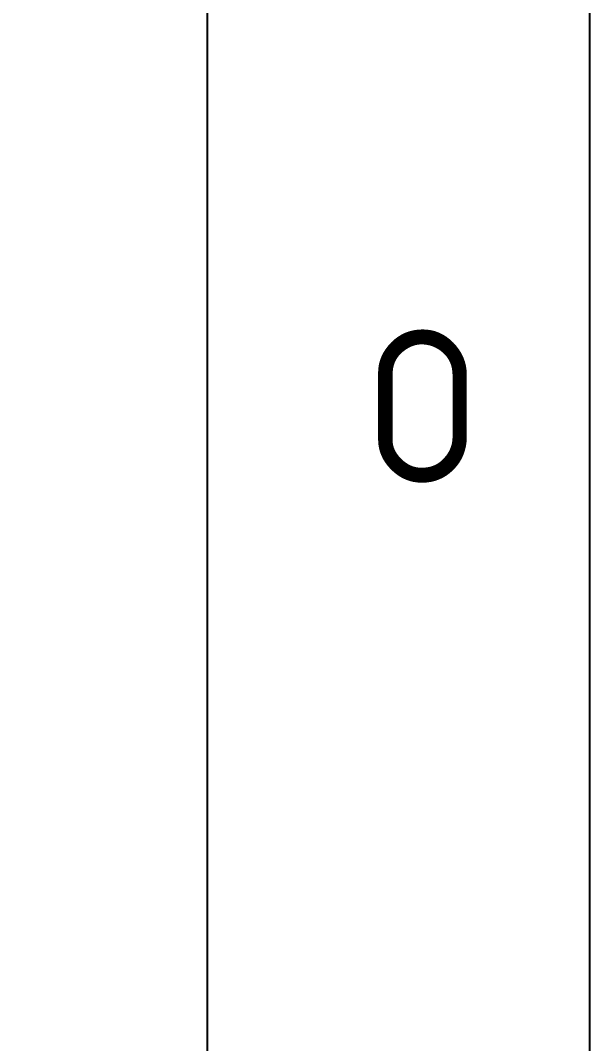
# Model space of a CAD drawing. Header units: inches. Extents: x 985 to 11353, y 526 to 2181.
# Drawn here: x 6008.54 to 6022.5, y 1155.94 to 1181.05 of the extents above; entities that cross this region are included whole.
import ezdxf

# ---------------------------------------------------------------- set-up
doc = ezdxf.new("R2010")
doc.units = ezdxf.units.IN
doc.header["$MEASUREMENT"] = 0
doc.layers.add('CABLE ROUTE FOR TOTAL PLANE-EMBED 2_DWG$0$SILICAGEL BORDER', color=7, linetype='Continuous')
doc.styles.get("Standard").update_dxf_attribs({"font": 'isocp3.shx'})

# ---------------------------------------------------------------- blocks, each defined once
blk = doc.blocks.new('240A1')
at = {"color": 5, "lineweight": -3}
blk.add_lwpolyline([(1045274.968, 286840.347), (1046115.968, 286840.347), (1046115.968, 286246.347), (1045274.968, 286246.347)], close=True, dxfattribs=at)
at = {"color": 0, "lineweight": -3}
blk.add_lwpolyline([(1045279.968, 286835.347), (1046110.968, 286835.347), (1046110.968, 286251.347), (1045279.968, 286251.347)], close=True, dxfattribs=at)
at = {"lineweight": -3, "insert": (1046113.01, 286302.876), "char_height": 2, "attachment_point": 1}
blk.add_mtext_dynamic_manual_height_columns('O', width=2, gutter_width=1, heights=[0], dxfattribs=at)

msp = doc.modelspace()

# ---------------------------------------------------------------- block references
at = {"layer": 'CABLE ROUTE FOR TOTAL PLANE-EMBED 2_DWG$0$SILICAGEL BORDER', "color": 7, "xscale": 1.875, "yscale": 1.875, "zscale": 1.875}
msp.add_blockref('240A1', (-1955444.944, -535644.436), dxfattribs=at)

doc.saveas('drawing.dxf')
